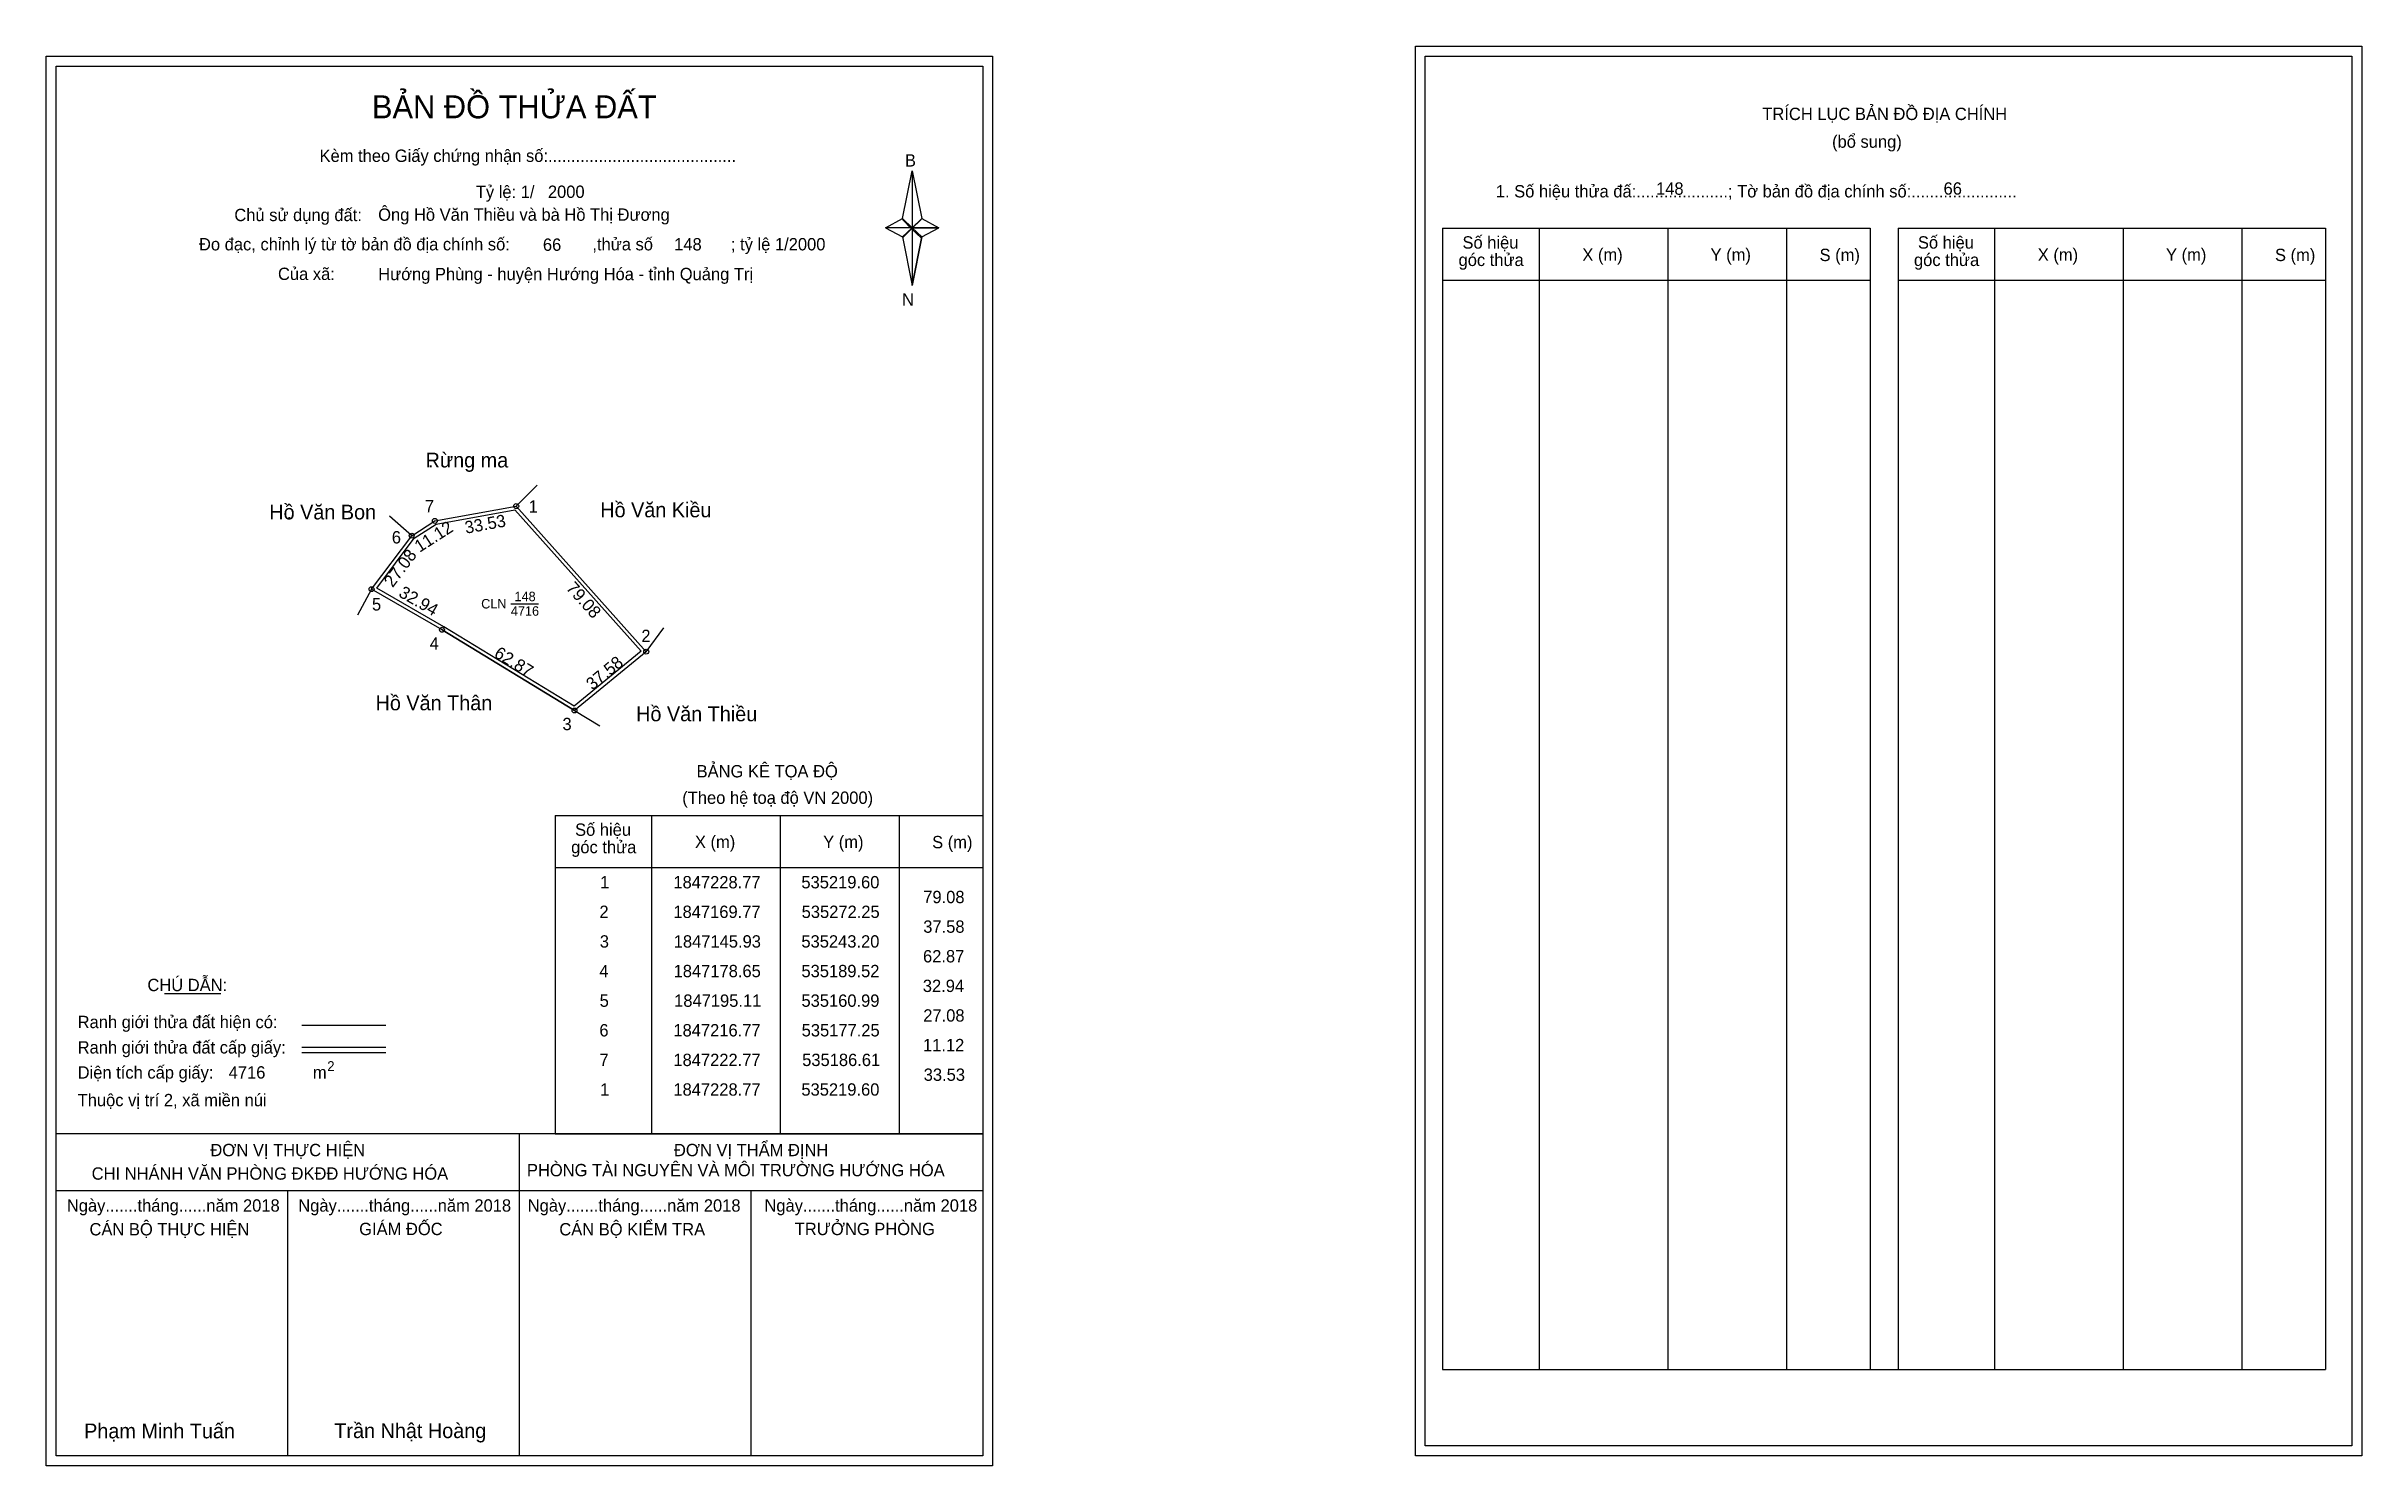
# Model space of a CAD drawing. Extents: x 535029 to 535967, y 1846840 to 1847415.
import ezdxf

# ---------------------------------------------------------------- set-up
doc = ezdxf.new("R2010")
doc.units = 0
for name, color, linetype in [('Level 1', 7, 'Continuous'), ('Level 10', 7, 'Continuous'), ('Level 11', 7, 'Continuous'), ('Level 13', 7, 'Continuous'), ('Level 27', 7, 'Continuous'), ('Level 3', 7, 'Continuous'), ('Level 36', 7, 'Continuous'), ('Level 49', 7, 'Continuous'), ('Level 53', 7, 'Continuous'), ('Level 55', 7, 'Continuous'), ('Level 6', 7, 'Continuous'), ('Level 60', 7, 'Continuous'), ('Level 63', 7, 'Continuous'), ('Level 9', 7, 'Continuous')]:
    doc.layers.add(name, color=color, linetype=linetype)

msp = doc.modelspace()

# ---------------------------------------------------------------- linework, layer by layer
at = {"layer": 'Level 1'}
for p, q in [((535033.21, 1847407.08), (535033.21, 1847407.08)), ((535587.86, 1847411.08), (535587.86, 1847411.08)), ((535376.06, 1847345.31), (535379.99, 1847364.59)), ((535379.99, 1847364.59), (535379.99, 1847341.54)), ((535379.99, 1847364.59), (535383.93, 1847345.31)), ((535369.17, 1847341.54), (535376.06, 1847345.31)), ((535376.06, 1847345.31), (535379.99, 1847341.54)), ((535379.7, 1847341.11), (535376.06, 1847344.87)), ((535379.99, 1847341.54), (535376.06, 1847337.86)), ((535379.7, 1847341.11), (535376.06, 1847337.42)), ((535376.06, 1847337.42), (535379.7, 1847341.11)), ((535383.63, 1847344.87), (535379.7, 1847341.11)), ((535379.7, 1847341.11), (535383.63, 1847344.87)), ((535383.63, 1847337.42), (535379.7, 1847341.11)), ((535383.93, 1847345.31), (535379.99, 1847341.54)), ((535379.99, 1847341.54), (535379.99, 1847318.14)), ((535379.99, 1847341.54), (535390.81, 1847341.54)), ((535379.99, 1847341.54), (535383.93, 1847337.86)), ((535383.93, 1847337.86), (535390.81, 1847341.54)), ((535594.92, 1847341.37), (535768.13, 1847341.37)), ((535634.1, 1846878.84), (535634.1, 1847341.37)), ((535686.25, 1846878.84), (535686.25, 1847341.37)), ((535734.19, 1847341.37), (535734.19, 1846878.84)), ((535768.13, 1847341.37), (535768.13, 1846878.84)), ((535779.44, 1847341.37), (535952.64, 1847341.37)), ((535818.62, 1846878.84), (535818.62, 1847341.37)), ((535870.76, 1846878.84), (535870.76, 1847341.37)), ((535918.71, 1847341.37), (535918.71, 1846878.84)), ((535952.64, 1847341.37), (535952.64, 1846878.84)), ((535376.06, 1847337.86), (535379.99, 1847318.14)), ((535383.93, 1847337.86), (535379.99, 1847318.14)), ((535594.92, 1847320.31), (535768.13, 1847320.31)), ((535779.44, 1847320.31), (535952.64, 1847320.31)), ((535235.4, 1847103.42), (535408.6, 1847103.42)), ((535274.58, 1846974.37), (535274.58, 1847103.42)), ((535326.72, 1846974.37), (535326.72, 1847103.42)), ((535374.67, 1847103.42), (535374.67, 1846974.37)), ((535235.4, 1847082.37), (535408.6, 1847082.37)), ((535077.05, 1847031.21), (535099.85, 1847031.21)), ((535132.78, 1847018.4), (535166.8, 1847018.4)), ((535132.78, 1847009.5), (535166.8, 1847009.5)), ((535132.78, 1847007.31), (535166.8, 1847007.31)), ((535246.87, 1846974.37), (535033.21, 1846974.37)), ((535408.6, 1846974.37), (535198.92, 1846974.37)), ((535220.91, 1846843.93), (535220.91, 1846974.37)), ((535235.4, 1846974.37), (535408.6, 1846974.37)), ((535408.61, 1846951.27), (535033.21, 1846951.27)), ((535127.06, 1846843.93), (535127.06, 1846951.27)), ((535314.76, 1846843.93), (535314.76, 1846951.27)), ((535594.92, 1846878.84), (535952.64, 1846878.84)), ((535408.6, 1846843.93), (535408.6, 1846843.93)), ((535963.26, 1846847.93), (535963.26, 1846847.93))]:
    msp.add_line(p, q, dxfattribs=at)
for points in [[(535376.06, 1847345.31), (535379.99, 1847364.59), (535379.99, 1847341.54)], [(535369.17, 1847341.54), (535376.06, 1847337.86), (535379.99, 1847341.54)], [(535379.99, 1847341.54), (535383.93, 1847345.31), (535390.81, 1847341.54)], [(535379.99, 1847341.54), (535379.99, 1847318.14), (535383.93, 1847337.86)]]:
    msp.add_lwpolyline(points, close=True, dxfattribs=at)
at = {"layer": 'Level 10'}
for p, q in [((535160.99, 1847195.11), (535177.25, 1847216.77)), ((535189.52, 1847178.65), (535160.99, 1847195.11)), ((535189.52, 1847178.65), (535243.2, 1847145.93)), ((535272.25, 1847169.77), (535243.2, 1847145.93))]:
    msp.add_line(p, q, dxfattribs=at)
for points in [[(535243.2, 1847145.93), (535189.52, 1847178.65), (535160.99, 1847195.11), (535177.25, 1847216.77), (535186.61, 1847222.77), (535219.6, 1847228.77), (535272.25, 1847169.77)], [(535243.08, 1847147.64), (535190.23, 1847179.85), (535163.06, 1847195.53), (535178.22, 1847215.73), (535187.13, 1847221.44), (535219.08, 1847227.25), (535270.23, 1847169.93)]]:
    msp.add_lwpolyline(points, close=True, dxfattribs=at)
at = {"layer": 'Level 11'}
for centre in [(535219.6, 1847228.77), (535186.61, 1847222.77), (535177.25, 1847216.77), (535160.99, 1847195.11), (535189.52, 1847178.65), (535272.25, 1847169.77), (535243.2, 1847145.93), (535243.2, 1847145.93)]:
    msp.add_circle(centre, 1, dxfattribs=at)
at = {"layer": 'Level 27'}
for p, q in [((535219.6, 1847228.77), (535228.09, 1847237.25)), ((535177.25, 1847216.77), (535168.28, 1847224.74)), ((535160.99, 1847195.11), (535155.33, 1847184.53)), ((535272.25, 1847169.77), (535279.45, 1847179.37)), ((535243.2, 1847145.93), (535253.45, 1847139.68))]:
    msp.add_line(p, q, dxfattribs=at)
at = {"layer": 'Level 3'}
for p, q in [((535594.92, 1847341.37), (535594.92, 1846878.84)), ((535779.44, 1847341.37), (535779.44, 1846878.84)), ((535235.4, 1847103.42), (535235.4, 1846974.37))]:
    msp.add_line(p, q, dxfattribs=at)
at = {"layer": 'Level 63'}
for points in [[(535029.21, 1847411.08), (535412.61, 1847411.08), (535412.61, 1846839.93), (535029.21, 1846839.93)], [(535033.21, 1847407.08), (535408.61, 1847407.08), (535408.61, 1846843.93), (535033.21, 1846843.93)], [(535583.86, 1847415.08), (535967.26, 1847415.08), (535967.26, 1846843.93), (535583.86, 1846843.93)], [(535587.86, 1847411.08), (535963.26, 1847411.08), (535963.26, 1846847.93), (535587.86, 1846847.93)]]:
    msp.add_lwpolyline(points, close=True, dxfattribs=at)
at = {"layer": 'Level 9'}
msp.add_line((535217.41, 1847189.2), (535228.56, 1847189.2), dxfattribs=at)

# ---------------------------------------------------------------- texts
at = {"layer": 'Level 1'}
for s, height, p in [('BẢN ĐỒ THỬA ĐẤT', 9.3313, (535161.14, 1847385.89)), ('TRÍCH LỤC BẢN ĐỒ ĐỊA CHÍNH', 5, (535724.44, 1847385.2)), ('(bổ sung)', 5, (535752.69, 1847373.96)), ('Kèm theo Giấy chứng nhận số:.........................................', 5, (535139.91, 1847368.23)), ('B', 5, (535377.08, 1847366.35)), ('1. Số hiệu thửa đấ:....................; Tờ bản đồ địa chính số:.......................', 5, (535616.47, 1847353.84)), ('Chủ sử dụng đất:', 5, (535105.39, 1847344.24)), ('Đo đạc, chỉnh lý từ tờ bản đồ địa chính số:                  ,thửa số                 ; tỷ lệ 1/2000', 5, (535091.07, 1847332.38)), ('góc thửa', 5, (535601.37, 1847326.04)), ('Số hiệu', 5, (535602.95, 1847333.1)), ('X (m)', 5, (535651.52, 1847328.15)), ('Y (m)', 5, (535703.47, 1847328.15)), ('S (m)', 5, (535747.63, 1847328.05)), ('góc thửa', 5, (535785.88, 1847326.04)), ('Số hiệu', 5, (535787.47, 1847333.1)), ('X (m)', 5, (535836.03, 1847328.15)), ('Y (m)', 5, (535887.99, 1847328.15)), ('S (m)', 5, (535932.14, 1847328.05)), ('Của xã:', 5, (535123.07, 1847320.38)), ('N', 5, (535375.88, 1847310.01)), ('BẢNG KÊ TỌA ĐỘ', 5, (535292.67, 1847118.83)), ('(Theo hệ toạ độ VN 2000)', 5, (535286.86, 1847108.11)), ('Số hiệu', 5, (535243.43, 1847095.16)), ('góc thửa', 5, (535241.85, 1847088.1)), ('X (m)', 5, (535291.99, 1847090.21)), ('Y (m)', 5, (535343.95, 1847090.21)), ('S (m)', 5, (535388.1, 1847090.11)), ('CHÚ DẪN:', 5, (535070.17, 1847032.22)), ('Ranh giới thửa đất hiện có:', 5, (535041.91, 1847017.22)), ('Ranh giới thửa đất cấp giấy:', 5, (535041.91, 1847006.94)), ('2', 4, (535143.01, 1846999.84)), ('Diện tích cấp giấy:', 5, (535041.91, 1846996.78)), ('m', 5, (535137.22, 1846996.82)), ('Thuộc vị trí 2, xã miền núi', 5, (535041.91, 1846985.58)), ('ĐƠN VỊ THỰC HIỆN', 5, (535095.68, 1846965.34)), ('ĐƠN VỊ THẨM ĐỊNH', 5, (535283.48, 1846965.34)), ('CHI NHÁNH VĂN PHÒNG ĐKĐĐ HƯỚNG HÓA', 5, (535047.59, 1846955.82)), ('PHÒNG TÀI NGUYÊN VÀ MÔI TRƯỜNG HƯỚNG HÓA', 5, (535223.93, 1846957.2)), ('Ngày.......tháng......năm 2018', 5, (535037.54, 1846942.87)), ('Ngày.......tháng......năm 2018', 5, (535131.29, 1846942.87)), ('Ngày.......tháng......năm 2018', 5, (535224.24, 1846942.87)), ('Ngày.......tháng......năm 2018', 5, (535320.15, 1846942.87)), ('CÁN BỘ THỰC HIỆN', 5, (535046.71, 1846933.24)), ('GIÁM ĐỐC', 5, (535155.97, 1846933.36)), ('CÁN BỘ KIỂM TRA', 5, (535237.05, 1846933.24)), ('TRƯỞNG PHÒNG', 5, (535332.43, 1846933.36)), ('Phạm Minh Tuấn', 6, (535044.53, 1846851.01)), ('Trần Nhật Hoàng', 6, (535145.91, 1846851.11))]:
    msp.add_text(s, height=height, dxfattribs=at).set_placement(p)
at = {"layer": 'Level 11'}
msp.add_text('Tỷ lệ: 1/', height=5, dxfattribs=at).set_placement((535203.22, 1847353.6))
at = {"layer": 'Level 13'}
for s, p in [('CLN', (535205.39, 1847187.28)), ('148', (535218.89, 1847190.23)), ('4716', (535217.42, 1847184.34))]:
    msp.add_text(s, height=3.84, dxfattribs=at).set_placement(p)
at = {"layer": 'Level 36'}
for p in [(535183.79, 1847244.41), (535126.55, 1847223.35)]:
    msp.add_text('.', height=6, dxfattribs=at).set_placement(p)
at = {"layer": 'Level 49'}
for s, rotation, p in [('11.12', 32.66091, (535180.43, 1847209.81)), ('33.53', 10.3079, (535199.23, 1847217.55)), ('27.08', 53.10472, (535169.54, 1847195.5)), ('32.94', 330.01778, (535171.58, 1847192.36)), ('79.08', 311.74486, (535239.53, 1847195.33)), ('62.87', 328.6361, (535210.24, 1847167.9)), ('37.58', 39.37415, (535250.45, 1847153.95))]:
    msp.add_text(s, height=5, rotation=rotation, dxfattribs=at).set_placement(p)
at = {"layer": 'Level 53'}
for s, p in [('1', (535253.6, 1847073.87)), ('1847228.77', (535283.27, 1847073.87)), ('535219.60', (535335.12, 1847073.87)), ('79.08', (535384.49, 1847067.87)), ('2', (535253.3, 1847061.87)), ('1847169.77', (535283.27, 1847061.87)), ('535272.25', (535335.23, 1847061.87)), ('37.58', (535384.49, 1847055.87)), ('3', (535253.45, 1847049.87)), ('1847145.93', (535283.41, 1847049.87)), ('535243.20', (535335.12, 1847049.87)), ('4', (535253.27, 1847037.87)), ('1847178.65', (535283.35, 1847037.87)), ('535189.52', (535335.14, 1847037.87)), ('62.87', (535384.4, 1847043.87)), ('32.94', (535384.32, 1847031.87)), ('5', (535253.39, 1847025.87)), ('1847195.11', (535283.56, 1847025.87)), ('535160.99', (535335.15, 1847025.87)), ('27.08', (535384.49, 1847019.87)), ('6', (535253.28, 1847013.87)), ('1847216.77', (535283.27, 1847013.87)), ('535177.25', (535335.23, 1847013.87)), ('11.12', (535384.38, 1847007.87)), ('7', (535253.31, 1847001.87)), ('1847222.77', (535283.27, 1847001.87)), ('535186.61', (535335.44, 1847001.87)), ('1', (535253.6, 1846989.87)), ('1847228.77', (535283.27, 1846989.87)), ('535219.60', (535335.12, 1846989.87)), ('33.53', (535384.68, 1846995.87))]:
    msp.add_text(s, height=5, dxfattribs=at).set_placement(p)
at = {"layer": 'Level 55'}
for s, height, p in [('145', 0.22, (535219.37, 1847228.55)), ('1', 0.8, (535219.38, 1847228.77)), ('0', 0.22, (535219.52, 1847228.55)), ('0', 0.22, (535219.52, 1847228.55)), ('7', 0.8, (535186.34, 1847222.77)), ('0', 0.22, (535186.53, 1847222.55)), ('0', 0.22, (535186.53, 1847222.55)), ('6', 0.8, (535176.98, 1847216.77)), ('0', 0.22, (535177.17, 1847216.55)), ('0', 0.22, (535177.17, 1847216.55)), ('0', 0.22, (535177.17, 1847216.55)), ('0', 0.22, (535177.17, 1847216.55)), ('5', 0.8, (535160.73, 1847195.11)), ('0', 0.22, (535160.91, 1847194.89)), ('0', 0.22, (535160.91, 1847194.89)), ('0', 0.22, (535160.91, 1847194.89)), ('4', 0.8, (535189.24, 1847178.65)), ('0', 0.22, (535189.44, 1847178.43)), ('2', 0.8, (535271.98, 1847169.77)), ('145', 0.22, (535272.02, 1847169.55)), ('0', 0.22, (535272.17, 1847169.55)), ('3', 0.8, (535242.95, 1847145.93)), ('0', 0.22, (535243.12, 1847145.71)), ('0', 0.22, (535243.12, 1847145.71))]:
    msp.add_text(s, height=height, dxfattribs=at).set_placement(p)
at = {"layer": 'Level 6'}
for s, p in [('148', (535681.37, 1847354.92)), ('66', (535797.86, 1847354.96)), ('Ông Hồ Văn Thiều và bà Hồ Thị Đương', (535163.66, 1847344.38)), ('2000', (535232.42, 1847353.64)), ('66', (535230.4, 1847332.2)), ('148', (535283.58, 1847332.36)), ('Hướng Phùng - huyện Hướng Hóa - tỉnh Quảng Trị', (535163.68, 1847320.3)), ('4716', (535103.09, 1846996.79))]:
    msp.add_text(s, height=5, dxfattribs=at).set_placement(p)
at = {"layer": 'Level 60'}
for s, p in [('Rừng ma', (535182.87, 1847244.41)), ('Hồ Văn Bon', (535119.55, 1847223.35)), ('Hồ Văn Kiều', (535253.64, 1847224.23)), ('Hồ Văn Thân', (535162.6, 1847146.02)), ('Hồ Văn Thiều', (535268.17, 1847141.58))]:
    msp.add_text(s, height=6, dxfattribs=at).set_placement(p)
at = {"layer": 'Level 9'}
for s, p in [('7', (535182.58, 1847226.23)), ('1', (535224.6, 1847226.08)), ('6', (535169.18, 1847213.63)), ('5', (535161.15, 1847186.46)), ('4', (535184.54, 1847170.65)), ('2', (535270.28, 1847173.66)), ('3', (535238.33, 1847137.97))]:
    msp.add_text(s, height=5, dxfattribs=at).set_placement(p)

doc.saveas('drawing.dxf')
